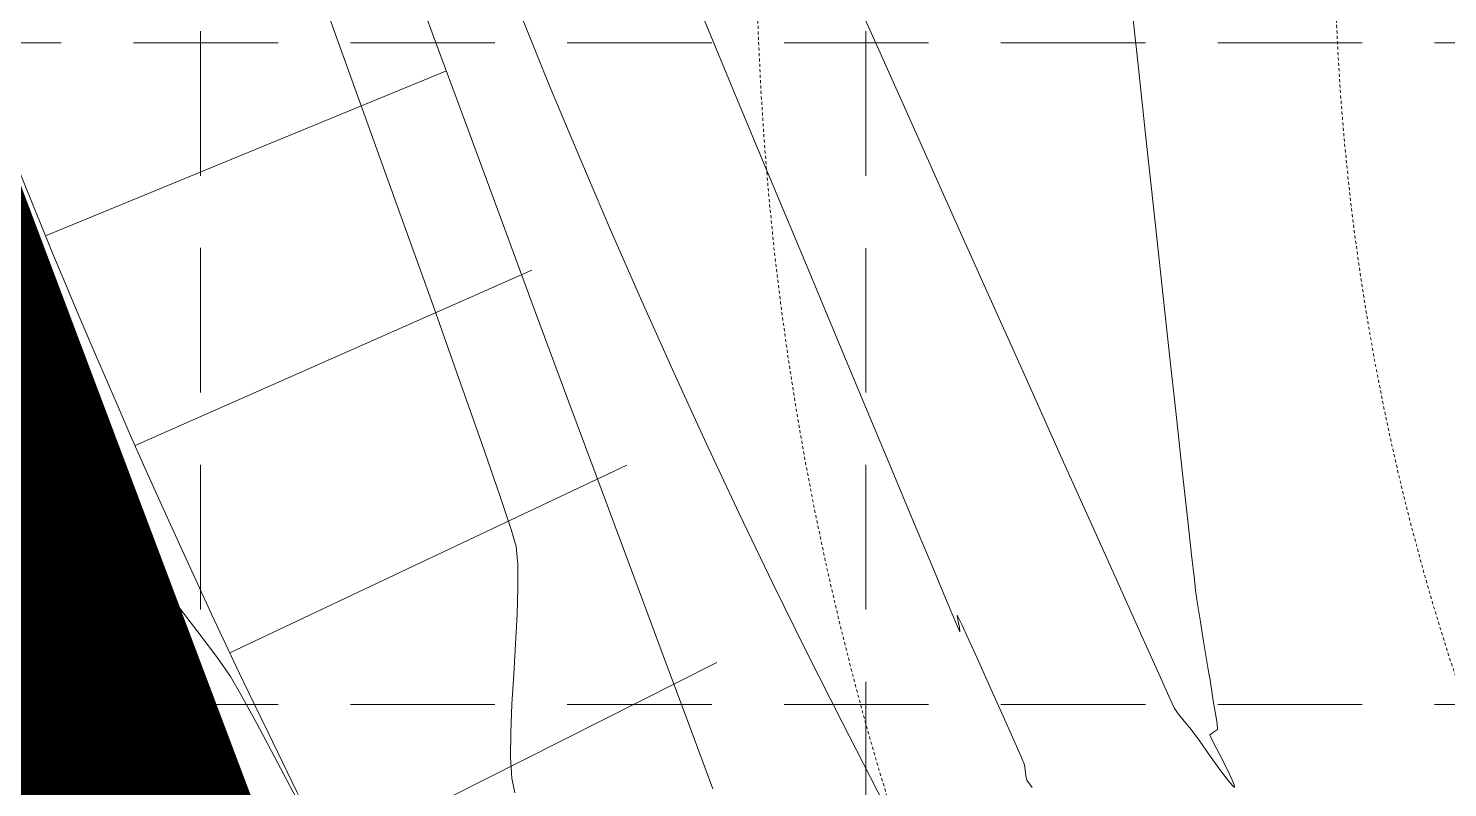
# Model space of a CAD drawing. Extents: x 2140663 to 2528301, y 336313 to 7007653.
# Drawn here: x 2527386.6 to 2527445.5, y 7006330.6 to 7006362.1 of the extents above; entities that cross this region are included whole.
import ezdxf

# ---------------------------------------------------------------- set-up
doc = ezdxf.new("R2010")
doc.units = 0
doc.header["$MEASUREMENT"] = 0
for name, pattern in [('HIDDEN', [0.375, 0.25, -0.125]), ('PHANTOM2', [1.25, 0.625, -0.125, 0.125, -0.125, 0.125, -0.125]), ('xdrc002pt$0$HIDDEN2', [0.1875, 0.125, -0.0625])]:
    doc.linetypes.add(name, pattern=pattern)
for name, color, linetype in [('1 EXISTING CONTOURS', 43, 'Continuous'), ('1 SILT FENCE', 200, 'Continuous'), ('GRID', 254, 'HIDDEN'), ('LIMITS OF DISTURBANCE', 1, 'HIDDEN'), ('xdrc002ar$0$xdrc002ar$0$C-PKNG-FACE-N', 1, 'Continuous'), ('xdrc002ar$0$xdrc002ar$0$C-PKNG-STRP-N', 6, 'Continuous'), ('xdrc002bs$0$v-rail-road-exist-demo', 14, 'xdrc002bs$0$TRACKS'), ('xdrc002bs$0$v-rail-road-exst', 14, 'xdrc002bs$0$TRACKS'), ('xdrc002pt$0$V-ESMT-ACCS-N', 2, 'xdrc002pt$0$HIDDEN2'), ('xdrc002pt$0$v-prop-line', 3, 'PHANTOM2')]:
    doc.layers.add(name, color=color, linetype=linetype)
doc.linetypes.add('xdrc002bs$0$TRACKS', pattern='A,0.15,[130,ltypeshp.shx,S=0.25,R=0,X=0,Y=0],0.15', length=0.3)

msp = doc.modelspace()

# ---------------------------------------------------------------- linework, layer by layer
at = {"layer": '1 EXISTING CONTOURS', "color": 43, "lineweight": 0}
for points, elevation in [([(2527402.020215561, 7006365.555058896), (2527403.345554474, 7006361.943014796)], 603), ([(2527421.703063204, 7006361.635501516), (2527420.12917215, 7006365.148434092)], 602), ([(2527399.018098084, 7006362.714626196), (2527400.559797496, 7006358.453619435)], 602), ([(2527432.655585991, 7006360.472356935), (2527432.982672402, 7006357.468356792)], 602), ([(2527417.376296529, 7006355.892564902), (2527415.977303294, 7006359.243858302)], 603), ([(2527401.999478747, 7006354.460352614), (2527403.307321057, 7006350.815264026)], 602), ([(2527406.157321179, 7006354.320427795), (2527407.592423693, 7006350.445149872)], 603), ([(2527433.310917635, 7006354.455580735), (2527433.632427052, 7006351.506962708)], 602), ([(2527433.632427052, 7006351.506962708), (2527433.939306009, 7006348.695436661)], 602), ([(2527428.008800772, 7006347.564837083), (2527426.494854372, 7006350.942101345)], 602), ([(2527421.260174289, 7006346.5878204), (2527420.044139013, 7006349.500820397)], 603), ([(2527409.012788798, 7006346.617392321), (2527410.392753853, 7006342.904787633)], 603), ([(2527423.324437977, 7006341.646192681), (2527422.362409606, 7006343.94836931)], 603), ([(2527434.477593984, 7006343.77539629), (2527434.693213719, 7006341.812749859)], 602), ([(2527410.392753853, 7006342.904787633), (2527411.706656221, 7006339.374968297)], 603), ([(2527389.641724552, 7006342.114874601), (2527391.134689569, 7006340.246339931)], 601), ([(2527406.825221213, 7006340.627834907), (2527406.895452464, 7006339.880885581)], 602), ([(2527392.461096388, 7006338.566697005), (2527393.573515558, 7006337.132153812)], 601), ([(2527435.031240229, 7006338.789512947), (2527435.11255892, 7006338.238700725)], 602), ([(2527406.86657878, 7006337.80190983), (2527406.801421625, 7006336.584376113)], 602), ([(2527425.143753059, 7006337.752815066), (2527425.138890697, 7006337.742510105)], 603), ([(2527425.138890697, 7006337.742510105), (2527425.142994321, 7006337.680071949)], 603), ([(2527425.151498291, 7006337.742417143), (2527425.143753059, 7006337.752815066)], 603), ([(2527425.19499737, 7006337.657661312), (2527425.151498291, 7006337.742417143)], 603), ([(2527426.030252203, 7006335.831750809), (2527425.588839387, 7006336.807812077)], 603), ([(2527412.928833263, 7006336.095566803), (2527414.033622339, 7006333.134215641)], 603), ([(2527426.534252389, 7006334.707881463), (2527426.030252203, 7006335.831750809)], 603), ([(2527435.628149472, 7006335.083167633), (2527435.659552204, 7006334.874561917)], 602), ([(2527435.659552204, 7006334.874561917), (2527435.697858486, 7006334.615681888)], 602), ([(2527427.038345647, 7006333.577127867), (2527426.534252389, 7006334.707881463)], 603), ([(2527396.063487282, 7006333.278217017), (2527396.923392883, 7006331.660442058)], 601), ([(2527427.480037677, 7006332.580413851), (2527427.038345647, 7006333.577127867)], 603), ([(2527434.789201874, 7006333.088905578), (2527434.551990201, 7006333.375091976)], 602), ([(2527434.970982518, 7006332.864617716), (2527434.789201874, 7006333.088905578)], 602), ([(2527435.942923327, 7006333.031418576), (2527435.77782437, 7006332.917418131)], 602), ([(2527435.924932302, 7006333.253966756), (2527435.942923327, 7006333.031418576)], 602), ([(2527435.203690898, 7006332.537777546), (2527434.970982518, 7006332.864617716)], 602), ([(2527435.607563597, 7006331.961674656), (2527435.203690898, 7006332.537777546)], 602), ([(2527406.598715032, 7006331.863017227), (2527406.647388342, 7006331.006103271)], 602), ([(2527436.003971445, 7006332.031721943), (2527436.324061103, 7006331.407092324)], 602), ([(2527396.923392883, 7006331.660442058), (2527397.954239432, 7006329.686309978)], 601), ([(2527427.95613201, 7006331.355551118), (2527427.92624086, 7006331.552799868)], 603), ([(2527427.980449654, 7006331.107378859), (2527427.95613201, 7006331.355551118)], 603), ([(2527436.382337376, 7006330.901954919), (2527436.062446742, 7006331.325973053)], 602), ([(2527436.626251563, 7006330.636928951), (2527436.556207719, 7006330.696985261)], 602), ([(2527436.632008526, 7006330.735568668), (2527436.651150974, 7006330.651132059)], 602), ([(2527436.651150974, 7006330.651132059), (2527436.644628876, 7006330.634429771)], 602), ([(2527436.644628876, 7006330.634429771), (2527436.626251563, 7006330.636928951)], 602)]:
    msp.add_lwpolyline(points, dxfattribs=dict(at, elevation=elevation))
at = {"layer": '1 EXISTING CONTOURS', "color": 43, "lineweight": 0, "extrusion": (0.994130103080351, 0.1081912110545524, 0), "elevation": 3270623.511015389}
msp.add_lwpolyline([(6691790.798280737, 602), (6691787.858735625, 602)], dxfattribs=at)
at = {"layer": '1 EXISTING CONTOURS', "color": 43, "lineweight": 0, "extrusion": (0.9227827140729543, 0.3853207269381606, 0), "elevation": 5031951.212160666}
msp.add_lwpolyline([(5491481.437168072, 603.0000000000007), (5491485.089100473, 603.0000000000007)], dxfattribs=at)
at = {"layer": '1 EXISTING CONTOURS', "color": 43, "lineweight": 0, "extrusion": (0.9383760671171013, 0.3456159091561636, 0), "elevation": 4793164.964232216}
msp.add_lwpolyline([(5701091.559807018, 603.0000000000007), (5701087.544976155, 603.0000000000007)], dxfattribs=at)
at = {"layer": '1 EXISTING CONTOURS', "color": 43, "lineweight": 0, "extrusion": (0.9125855031132196, 0.4088859248098322, 0), "elevation": 5171291.063353369}
msp.add_lwpolyline([(5360472.967701273, 602), (5360476.897685871, 602)], dxfattribs=at)
at = {"layer": '1 EXISTING CONTOURS', "color": 43, "lineweight": 0, "extrusion": (0.9407292551000471, 0.3391584712179704, 0), "elevation": 4753865.467892414}
msp.add_lwpolyline([(5733897.059020968, 602.0000000000003), (5733892.814157953, 602.0000000000003)], dxfattribs=at)
at = {"layer": '1 EXISTING CONTOURS', "color": 43, "lineweight": 0, "extrusion": (0.9380386307753968, 0.3465307016312105, 0), "elevation": 4798721.489761576}
msp.add_lwpolyline([(5696411.294273436, 603.0000000000007), (5696407.184457827, 603.0000000000007)], dxfattribs=at)
at = {"layer": '1 EXISTING CONTOURS', "color": 43, "lineweight": 0, "extrusion": (0.9125694662228532, 0.4089217153902894, 0), "elevation": 5171501.292964304}
msp.add_lwpolyline([(5360266.217429571, 602), (5360270.149558046, 602)], dxfattribs=at)
at = {"layer": '1 EXISTING CONTOURS', "color": 43, "lineweight": 0, "extrusion": (0.9941171521030302, 0.1083101467756418, 0), "elevation": 3271424.084625895}
msp.add_lwpolyline([(6691393.495739805, 602.0000000000003), (6691390.465135161, 602.0000000000003)], dxfattribs=at)
at = {"layer": '1 EXISTING CONTOURS', "color": 43, "lineweight": 0, "extrusion": (0.9228398349283145, 0.385183902921035, 0), "elevation": 5031136.942288382}
msp.add_lwpolyline([(5492220.283790221, 603), (5492223.82603128, 603)], dxfattribs=at)
at = {"layer": '1 EXISTING CONTOURS', "color": 43, "lineweight": 0, "extrusion": (0.9125447649570078, 0.408976835468171, 0), "elevation": 5171825.053173044}
msp.add_lwpolyline([(5359949.983922229, 602), (5359953.839747115, 602)], dxfattribs=at)
at = {"layer": '1 EXISTING CONTOURS', "color": 43, "lineweight": 0, "extrusion": (0.9228404924785716, 0.3851823275306221, 0), "elevation": 5031127.566452473}
msp.add_lwpolyline([(5492225.488565077, 603), (5492228.872490443, 603)], dxfattribs=at)
at = {"layer": '1 EXISTING CONTOURS', "color": 43, "lineweight": 0, "extrusion": (0.9419789082369806, 0.3356720668102517, 0), "elevation": 4732596.867062191}
msp.add_lwpolyline([(5751455.999856162, 602), (5751452.585265845, 602)], dxfattribs=at)
at = {"layer": '1 EXISTING CONTOURS', "color": 43, "lineweight": 0, "extrusion": (0.9375350231043799, 0.3478909030898482, 0), "elevation": 4806978.719284283}
msp.add_lwpolyline([(5689436.816666551, 603.0000000000007), (5689432.733877688, 603.0000000000007)], dxfattribs=at)
at = {"layer": '1 EXISTING CONTOURS', "color": 43, "lineweight": 0, "extrusion": (0.9940793388072687, 0.108656652610429, 0), "elevation": 3273756.255531961}
msp.add_lwpolyline([(6690243.967073865, 602), (6690241.350079405, 602)], dxfattribs=at)
at = {"layer": '1 EXISTING CONTOURS', "color": 43, "lineweight": 0, "extrusion": (0.9430839790439925, 0.3325546698973723, 0), "elevation": 4713548.261566236}
msp.add_lwpolyline([(5767074.018301996, 602), (5767071.147489537, 602)], dxfattribs=at)
at = {"layer": '1 EXISTING CONTOURS', "color": 43, "lineweight": 0, "extrusion": (0.9124591810939453, 0.4091677441311414, 0), "elevation": 5172946.318887362}
msp.add_lwpolyline([(5358860.676780554, 602.0000000000003), (5358864.14465593, 602.0000000000003)], dxfattribs=at)
at = {"layer": '1 EXISTING CONTOURS', "color": 43, "lineweight": 0, "extrusion": (0.9227707938399227, 0.385349272785144, 0), "elevation": 5032121.085116195}
msp.add_lwpolyline([(5491309.197776836, 603.0000000000007), (5491312.058130792, 603.0000000000007)], dxfattribs=at)
at = {"layer": '1 EXISTING CONTOURS', "color": 43, "lineweight": 0, "extrusion": (0.7769064307308795, 0.6296160718159961, 0), "elevation": 6374850.873338016}
msp.add_lwpolyline([(3851992.350852371, 601.0000000000003), (3851989.676535222, 601.0000000000003)], dxfattribs=at)
at = {"layer": '1 EXISTING CONTOURS', "color": 43, "lineweight": 0, "extrusion": (0.9940557506591837, 0.1088722397188879, 0), "elevation": 3275207.115934474}
msp.add_lwpolyline([(6689531.201114108, 602.0000000000007), (6689528.868709464, 602.0000000000007)], dxfattribs=at)
at = {"layer": '1 EXISTING CONTOURS', "color": 43, "lineweight": 0, "extrusion": (0.9449483839733932, 0.3272194242799054, 0), "elevation": 4680879.797791719}
msp.add_lwpolyline([(5793618.140069789, 602), (5793615.898757827, 602)], dxfattribs=at)
at = {"layer": '1 EXISTING CONTOURS', "color": 43, "lineweight": 0, "extrusion": (0.9123874484065234, 0.4093276731302612, 0), "elevation": 5173885.537229709}
msp.add_lwpolyline([(5357950.727379445, 602.0000000000003), (5357953.883608976, 602.0000000000003)], dxfattribs=at)
at = {"layer": '1 EXISTING CONTOURS', "color": 43, "lineweight": 0, "extrusion": (0.7787536913235813, 0.6273298081949369, 0), "elevation": 6363501.26797837}
msp.add_lwpolyline([(3870710.495228235, 601), (3870707.925457531, 601)], dxfattribs=at)
at = {"layer": '1 EXISTING CONTOURS', "color": 43, "lineweight": 0, "extrusion": (0.9487590440168555, 0.3160004373354923, 0), "elevation": 4611906.815285714}
msp.add_lwpolyline([(5848669.625721329, 602), (5848668.099524857, 602)], dxfattribs=at)
at = {"layer": '1 EXISTING CONTOURS', "color": 43, "lineweight": 0, "extrusion": (0.9607874533156417, 0.277285898579866, 0), "elevation": 4371060.223842686}
msp.add_lwpolyline([(6030790.622366099, 602.0000000000007), (6030789.896271068, 602.0000000000007)], dxfattribs=at)
at = {"layer": '1 EXISTING CONTOURS', "color": 43, "lineweight": 0, "extrusion": (0.9225147608710621, 0.3859618063682044, 0), "elevation": 5035765.601561153}
msp.add_lwpolyline([(5487962.655698109, 603.0000000000007), (5487964.716561192, 603.0000000000007)], dxfattribs=at)
at = {"layer": '1 EXISTING CONTOURS', "color": 43, "lineweight": 0, "extrusion": (0.9122806485253274, 0.4095656459301829, 0), "elevation": 5175282.926638035}
msp.add_lwpolyline([(5356598.225036041, 602.0000000000003), (5356600.991172431, 602.0000000000003)], dxfattribs=at)
at = {"layer": '1 EXISTING CONTOURS', "color": 43, "lineweight": 0, "extrusion": (0.9939556138445178, 0.1097826840032983, 0), "elevation": 3281332.911193389}
msp.add_lwpolyline([(6686524.213032243, 602.0000000000007), (6686522.669886209, 602.0000000000007)], dxfattribs=at)
at = {"layer": '1 EXISTING CONTOURS', "color": 43, "lineweight": 0, "extrusion": (0.7847980128367511, 0.6197516269018474, 0), "elevation": 6325682.306462657}
msp.add_lwpolyline([(3932207.135044565, 601), (3932204.99482135, 601)], dxfattribs=at)
at = {"layer": '1 EXISTING CONTOURS', "color": 43, "lineweight": 0, "extrusion": (0.9938165387758474, 0.1110346218780194, 0), "elevation": 3289752.910774686}
msp.add_lwpolyline([(6682384.071200379, 602.0000000000007), (6682383.032722034, 602.0000000000007)], dxfattribs=at)
at = {"layer": '1 EXISTING CONTOURS', "color": 43, "lineweight": 0, "extrusion": (0.9999642394511246, 0.00845693909959616, 0), "elevation": 2586568.703678374}
msp.add_lwpolyline([(6984715.204131095, 602.0000000000007), (6984714.243039582, 602.0000000000007)], dxfattribs=at)
at = {"layer": '1 EXISTING CONTOURS', "color": 43, "lineweight": 0, "extrusion": (0.9221919041878699, 0.386732584417645, 0), "elevation": 5040349.93867518}
msp.add_lwpolyline([(5483750.97140478, 603.0000000000007), (5483752.529053508, 603.0000000000007)], dxfattribs=at)
at = {"layer": '1 EXISTING CONTOURS', "color": 43, "lineweight": 0, "extrusion": (0.9994526899126801, -0.03308051732225954, 0), "elevation": 2294250.312284261}
msp.add_lwpolyline([(7086112.207716723, 602.0000000000007), (7086111.089185932, 602.0000000000007)], dxfattribs=at)
at = {"layer": '1 EXISTING CONTOURS', "color": 43, "lineweight": 0, "extrusion": (0.9370410506274554, 0.349219228335146, 0), "elevation": 4815036.950953854}
msp.add_lwpolyline([(5682606.843089105, 603.0000000000007), (5682603.343347557, 603.0000000000007)], dxfattribs=at)
at = {"layer": '1 EXISTING CONTOURS', "color": 43, "lineweight": 0, "extrusion": (0.9121099051707274, 0.4099457535936268, 0), "elevation": 5177514.547590577}
msp.add_lwpolyline([(5354438.945400002, 602), (5354441.242996164, 602)], dxfattribs=at)
at = {"layer": '1 EXISTING CONTOURS', "color": 43, "lineweight": 0, "extrusion": (0.9932756497930186, 0.1157734146004888, 0), "elevation": 3321587.438474546}
msp.add_lwpolyline([(6666616.390533503, 602), (6666615.93007593, 602)], dxfattribs=at)
at = {"layer": '1 EXISTING CONTOURS', "color": 43, "lineweight": 0, "extrusion": (0.9213993560095194, 0.3886170695495028, 0), "elevation": 5051550.173186902}
msp.add_lwpolyline([(5473434.230972935, 603.0000000000007), (5473435.216430455, 603.0000000000007)], dxfattribs=at)
at = {"layer": '1 EXISTING CONTOURS', "color": 43, "lineweight": 0, "extrusion": (0.9876816002772165, 0.1564770158005215, 0), "elevation": 3592632.055849993}
msp.add_lwpolyline([(6524545.859640711, 602), (6524545.106645239, 602)], dxfattribs=at)
at = {"layer": '1 EXISTING CONTOURS', "color": 43, "lineweight": 0, "extrusion": (0.7996355944147138, 0.6004855669747837, 0), "elevation": 6228198.187695905}
msp.add_lwpolyline([(4084853.19437878, 601), (4084851.777188899, 601)], dxfattribs=at)
at = {"layer": '1 EXISTING CONTOURS', "color": 43, "lineweight": 0, "extrusion": (0.9172650753045287, 0.3982772672731614, 0), "elevation": 5108783.692949237}
msp.add_lwpolyline([(5420052.294887355, 603), (5420052.63919704, 603)], dxfattribs=at)
at = {"layer": '1 EXISTING CONTOURS', "color": 43, "lineweight": 0, "extrusion": (0.984187462013314, 0.1771300076660974, 0), "elevation": 3728492.78389463}
msp.add_lwpolyline([(6447866.86440419, 603), (6447866.697482971, 603)], dxfattribs=at)
at = {"layer": '1 EXISTING CONTOURS', "color": 43, "lineweight": 0, "extrusion": (0.9800529746415768, 0.1987364256904032, 0), "elevation": 3869425.033621208}
msp.add_lwpolyline([(6364290.478698303, 603.0000000000007), (6364290.217665588, 603.0000000000007)], dxfattribs=at)
at = {"layer": '1 EXISTING CONTOURS', "color": 43, "lineweight": 0, "extrusion": (0.9039734542816329, 0.4275885802428927, 0), "elevation": 5280555.255701918}
msp.add_lwpolyline([(5252844.804643305, 603.0000000000007), (5252845.103460541, 603.0000000000007)], dxfattribs=at)
at = {"layer": '1 EXISTING CONTOURS', "color": 43, "lineweight": 0, "extrusion": (0.9948200053608108, 0.1016521368880973, 0), "elevation": 3226542.329558315}
msp.add_lwpolyline([(6713126.295628344, 603.0000000000007), (6713126.119493524, 603.0000000000007)], dxfattribs=at)
at = {"layer": '1 EXISTING CONTOURS', "color": 43, "lineweight": 0, "extrusion": (0.9088490024521273, 0.4171252698432133, 0), "elevation": 5219568.35675971}
msp.add_lwpolyline([(5313449.137870359, 603.0000000000003), (5313449.775739116, 603.0000000000003)], dxfattribs=at)
at = {"layer": '1 EXISTING CONTOURS', "color": 43, "lineweight": 0, "extrusion": (0.986965998794685, 0.1609289197851329, 0), "elevation": 3622014.961263565}
msp.add_lwpolyline([(6508279.462173715, 602), (6508278.639429809, 602)], dxfattribs=at)
at = {"layer": '1 EXISTING CONTOURS', "color": 43, "lineweight": 0, "extrusion": (0.9981693998704436, -0.06048015511123021, 0), "elevation": 2099035.806818947}
msp.add_lwpolyline([(7146368.739096197, 602), (7146367.476883116, 602)], dxfattribs=at)
at = {"layer": '1 EXISTING CONTOURS', "color": 43, "lineweight": 0, "extrusion": (0.9118006653562011, 0.4106331046761685, 0), "elevation": 5181548.777996011}
msp.add_lwpolyline([(5350533.32279935, 602.0000000000007), (5350535.073408681, 602.0000000000007)], dxfattribs=at)
at = {"layer": '1 EXISTING CONTOURS', "color": 43, "lineweight": 0, "extrusion": (0.986584462447064, 0.1632516415171311, 0), "elevation": 3637324.423281607}
msp.add_lwpolyline([(6499734.93827822, 602), (6499734.172288369, 602)], dxfattribs=at)
at = {"layer": '1 EXISTING CONTOURS', "color": 43, "lineweight": 0, "extrusion": (0.8196528092376058, 0.5728606046054321, 0), "elevation": 6085239.8165165}
msp.add_lwpolyline([(4294918.285870418, 601.0000000000007), (4294917.33947, 601.0000000000007)], dxfattribs=at)
at = {"layer": '1 EXISTING CONTOURS', "color": 43, "lineweight": 0, "extrusion": (0.9864039635154931, 0.1643387378585037, 0), "elevation": 3644484.786029378}
msp.add_lwpolyline([(6495721.970267391, 602.0000000000007), (6495721.38754463, 602.0000000000007)], dxfattribs=at)
at = {"layer": '1 EXISTING CONTOURS', "color": 43, "lineweight": 0, "extrusion": (0.8615652601035868, 0.5076468285950765, 0), "elevation": 5734259.557976978}
msp.add_lwpolyline([(4753390.989509228, 601.0000000000007), (4753390.131840041, 601.0000000000007)], dxfattribs=at)
at = {"layer": '1 EXISTING CONTOURS', "color": 43, "lineweight": 0, "extrusion": (0.998398516869157, -0.05657209129480395, 0), "elevation": 2126996.084229651}
msp.add_lwpolyline([(7138095.480632952, 602), (7138094.233610991, 602)], dxfattribs=at)
at = {"layer": '1 EXISTING CONTOURS', "color": 43, "lineweight": 0, "extrusion": (0.911084833708275, 0.4122189051787473, 0), "elevation": 5190850.211147796}
msp.add_lwpolyline([(5341508.835738366, 602.0000000000007), (5341509.960916021, 602.0000000000007)], dxfattribs=at)
at = {"layer": '1 EXISTING CONTOURS', "color": 43, "lineweight": 0, "extrusion": (0.986590544275707, 0.1632148827336657, 0), "elevation": 3637082.250989776}
msp.add_lwpolyline([(6499869.10635433, 602.0000000000007), (6499868.833415031, 602.0000000000007)], dxfattribs=at)
at = {"layer": '1 EXISTING CONTOURS', "color": 43, "lineweight": 0, "extrusion": (0.8767994257287285, 0.4808562852264406, 0), "elevation": 5585058.810276525}
msp.add_lwpolyline([(4927836.087927157, 601), (4927834.712420339, 601)], dxfattribs=at)
at = {"layer": '1 EXISTING CONTOURS', "color": 43, "lineweight": 0, "extrusion": (0.9077203331931621, 0.4195757341740519, 0), "elevation": 5233891.061414184}
msp.add_lwpolyline([(5299341.699560479, 602), (5299342.120876219, 602)], dxfattribs=at)
at = {"layer": '1 EXISTING CONTOURS', "color": 43, "lineweight": 0, "extrusion": (0.9890502771029526, 0.1475789597556941, 0), "elevation": 3533748.551609474}
msp.add_lwpolyline([(6556620.861976816, 602), (6556620.651018475, 602)], dxfattribs=at)
at = {"layer": '1 EXISTING CONTOURS', "color": 43, "lineweight": 0, "extrusion": (0.984951928200455, 0.172828525232978, 0), "elevation": 3700297.137529569}
msp.add_lwpolyline([(6464089.594162079, 602.0000000000003), (6464089.321392227, 602.0000000000003)], dxfattribs=at)
at = {"layer": '1 EXISTING CONTOURS', "color": 43, "lineweight": 0, "extrusion": (0.9991712768658776, -0.04070331050678604, 0), "elevation": 2240131.142622113}
msp.add_lwpolyline([(7103401.586148237, 602), (7103400.4122745, 602)], dxfattribs=at)
at = {"layer": '1 EXISTING CONTOURS', "color": 43, "lineweight": 0, "extrusion": (0.8149487609893794, 0.5795330162828305, 0), "elevation": 6120131.149168616}
msp.add_lwpolyline([(4245071.303918504, 602), (4245071.590495016, 602)], dxfattribs=at)
at = {"layer": '1 EXISTING CONTOURS', "color": 43, "lineweight": 0, "extrusion": (0.7801308027747789, 0.6256164404505201, 0), "elevation": 6355006.892739551}
msp.add_lwpolyline([(3884651.872530466, 602), (3884652.24333004, 602)], dxfattribs=at)
at = {"layer": '1 EXISTING CONTOURS', "color": 43, "lineweight": 0, "extrusion": (0.9848337385600302, 0.173500741767504, 0), "elevation": 3704708.194458213}
msp.add_lwpolyline([(6461562.261161047, 602), (6461561.804345936, 602)], dxfattribs=at)
at = {"layer": '1 EXISTING CONTOURS', "color": 43, "lineweight": 0, "extrusion": (0.9874341450026699, 0.1580310389855305, 0), "elevation": 3602894.6551878}
msp.add_lwpolyline([(6518879.801092158, 602), (6518879.361048031, 602)], dxfattribs=at)
at = {"layer": '1 EXISTING CONTOURS', "color": 43, "lineweight": 0, "extrusion": (0.9368229661767872, 0.3498038450956855, 0), "elevation": 4818581.782104854}
msp.add_lwpolyline([(5679594.641708712, 603), (5679591.892343641, 603)], dxfattribs=at)
at = {"layer": '1 EXISTING CONTOURS', "color": 43, "lineweight": 0, "extrusion": (0.9999703166292433, -0.007704924426046453, 0), "elevation": 2473348.319259561}
msp.add_lwpolyline([(7025598.411869475, 602.0000000000007), (7025597.368307884, 602.0000000000007)], dxfattribs=at)
at = {"layer": '1 EXISTING CONTOURS', "color": 43, "lineweight": 0, "extrusion": (0.9156765367715289, 0.4019160111342903, 0), "elevation": 5130263.285262246}
msp.add_lwpolyline([(5399719.993279266, 603.0000000000007), (5399720.781494952, 603.0000000000007)], dxfattribs=at)
at = {"layer": '1 EXISTING CONTOURS', "color": 43, "lineweight": 0, "extrusion": (-0.5802152564100381, 0.8144631705786542, 0), "elevation": 4239943.324159694}
msp.add_lwpolyline([(-6123684.607214615, 602.0000000000003), (-6123684.41543445, 602.0000000000003)], dxfattribs=at)
at = {"layer": '1 EXISTING CONTOURS', "color": 43, "lineweight": 0, "extrusion": (0.9124588997052102, 0.409168371637835, 0), "elevation": 5172950.91182789}
msp.add_lwpolyline([(5358844.005542627, 602.0000000000007), (5358843.737428817, 602.0000000000007)], dxfattribs=at)
at = {"layer": '1 EXISTING CONTOURS', "color": 43, "lineweight": 0, "extrusion": (0.8891627167064561, 0.457591152907478, 0), "elevation": 5453337.415641199}
msp.add_lwpolyline([(5073237.464334667, 602.0000000000003), (5073236.868516185, 602.0000000000003)], dxfattribs=at)
at = {"layer": '1 EXISTING CONTOURS', "color": 43, "lineweight": 0, "extrusion": (0.9209640708138913, 0.3896475077167901, 0), "elevation": 5057669.939425472}
msp.add_lwpolyline([(5467773.635944816, 603.0000000000007), (5467773.968056981, 603.0000000000007)], dxfattribs=at)
at = {"layer": '1 EXISTING CONTOURS', "color": 43, "lineweight": 0, "extrusion": (0.8132427313923404, 0.5819246169715849, 0), "elevation": 6132575.680086577}
msp.add_lwpolyline([(4227070.762014553, 602), (4227071.543701961, 602)], dxfattribs=at)
at = {"layer": '1 EXISTING CONTOURS', "color": 43, "lineweight": 0, "extrusion": (0.9004293400514505, 0.4350023029531101, 0), "elevation": 5323548.118634268}
msp.add_lwpolyline([(5209265.743535968, 602), (5209265.25474352, 602)], dxfattribs=at)
at = {"layer": '1 EXISTING CONTOURS', "color": 43, "lineweight": 0, "extrusion": (0.9806572332450397, 0.1957329580938882, 0), "elevation": 3849889.503322495}
msp.add_lwpolyline([(6376112.400244692, 602), (6376111.775101759, 602)], dxfattribs=at)
at = {"layer": '1 EXISTING CONTOURS', "color": 43, "lineweight": 0, "extrusion": (0.9790827224727306, 0.2034625826912308, 0), "elevation": 3900087.290249617}
msp.add_lwpolyline([(6345540.515306693, 603), (6345540.710689508, 603)], dxfattribs=at)
at = {"layer": '1 EXISTING CONTOURS', "color": 43, "lineweight": 0, "extrusion": (0.7962145218016877, 0.6050144091442039, 0), "elevation": 6251306.051956597}
msp.add_lwpolyline([(4049411.669589472, 603.0000000000003), (4049412.049635875, 603.0000000000003)], dxfattribs=at)
at = {"layer": '1 EXISTING CONTOURS', "color": 43, "lineweight": 0, "extrusion": (0.7625886158109926, 0.6468837631564687, 0), "elevation": 6459675.912133054}
msp.add_lwpolyline([(3707990.357509181, 602), (3707990.626290611, 602)], dxfattribs=at)
at = {"layer": '1 EXISTING CONTOURS', "color": 43, "lineweight": 0, "extrusion": (0.924623246241856, 0.3808829905747593, 0), "elevation": 5005518.866877554}
msp.add_lwpolyline([(5515558.896342726, 602), (5515558.646077989, 602)], dxfattribs=at)
at = {"layer": '1 SILT FENCE', "color": 200, "linetype": 'Continuous', "lineweight": 0, "const_width": 10}
msp.add_lwpolyline([(2527399.081934685, 7006315.288383235), (2527391.900589671, 7006326.489594969), (2527366.741728181, 7006393.255902261), (2527354.340679787, 7006455.342112081), (2527350.22266781, 7006657.083685357)], dxfattribs=at)
at = {"layer": 'GRID', "color": 253, "linetype": 'HIDDEN', "lineweight": 0, "ltscale": 24}
for p, q in [((2527393.70391521, 7006032.011927022), (2527393.789998551, 7007623.565466588)), ((2527421.368363672, 7006032.007577593), (2527421.22060479, 7007623.464267181)), ((2527228.947377252, 7006361.51927518), (2528272.331315909, 7006361.51927518)), ((2527228.947377252, 7006334.061803108), (2528272.331315909, 7006334.061803108))]:
    msp.add_line(p, q, dxfattribs=at)
at = {"layer": 'LIMITS OF DISTURBANCE', "ltscale": 70, "const_width": 6}
msp.add_lwpolyline([(2527323.279507909, 7007478.034385583), (2527323.279507909, 7007463.102355542), (2527345.362386929, 7006446.874516389, 0.3527120601780434), (2527681.725039883, 7006131.321992346), (2528205.897920626, 7006144.525554366), (2528183.386823632, 7007495.015237641)], format="xyb", close=True, dxfattribs=at)
at = {"layer": 'xdrc002ar$0$xdrc002ar$0$C-PKNG-FACE-N', "color": 7, "linetype": 'Continuous', "lineweight": 0}
msp.add_arc((2527731.944868506, 7006495.461958744), 372.7365509038806, 184.2893280860441, 211.1078637476755, dxfattribs=at)
at = {"layer": 'xdrc002ar$0$xdrc002ar$0$C-PKNG-STRP-N', "color": 7, "linetype": 'Continuous', "lineweight": 0}
for p, q in [((2527403.940972668, 7006360.363957327), (2527387.297444899, 7006353.50883345)), ((2527407.473824261, 7006352.086343249), (2527391.009559953, 7006344.811197837)), ((2527411.42198111, 7006343.998575156), (2527394.941129642, 7006336.210533721)), ((2527415.163689531, 7006335.81324967), (2527399.089623277, 7006327.712377217))]:
    msp.add_line(p, q, dxfattribs=at)
at = {"layer": 'xdrc002bs$0$v-rail-road-exist-demo', "color": 7, "lineweight": 0, "ltscale": 0.1}
msp.add_lwpolyline([(2527406.993449498, 7006362.756524464, 0.2893170627698015), (2527718.472789923, 7006137.537521685, 0.2893170627698015)], format="xyb", dxfattribs=at)
at = {"layer": 'xdrc002bs$0$v-rail-road-exst', "color": 7, "lineweight": 0, "ltscale": 0.1}
msp.add_lwpolyline([(2527329.612689179, 7006488.599018269, 0.1754023176800247), (2527409.052752624, 7006268.680676657, 0.02902946981657823), (2527447.886468883, 7006227.158564671, 0.06767570571352022), (2527510.611701932, 7006181.840893986, 0.01454100416896879), (2527558.661133012, 7006157.949311711, 0.01454100416896879)], format="xyb", dxfattribs=at)
at = {"layer": 'xdrc002pt$0$V-ESMT-ACCS-N', "color": 7, "lineweight": 0}
for centre, radius, start, end in [((2527540.790118296, 7006366.544839646), 100.0000456299874, 181.1631124530784, 214.060616932164), ((2527540.790072799, 7006366.544832123), 123.9999999892547, 181.1639551651033, 213.9739640355211)]:
    msp.add_arc(centre, radius, start, end, dxfattribs=at)
at = {"layer": 'xdrc002pt$0$v-prop-line', "color": 7, "lineweight": 0}
msp.add_arc((2527731.94322961, 7006495.76971355), 379.6700000006037, 181.1630531336929, 242.8448308904258, dxfattribs=at)

doc.saveas('drawing.dxf')
